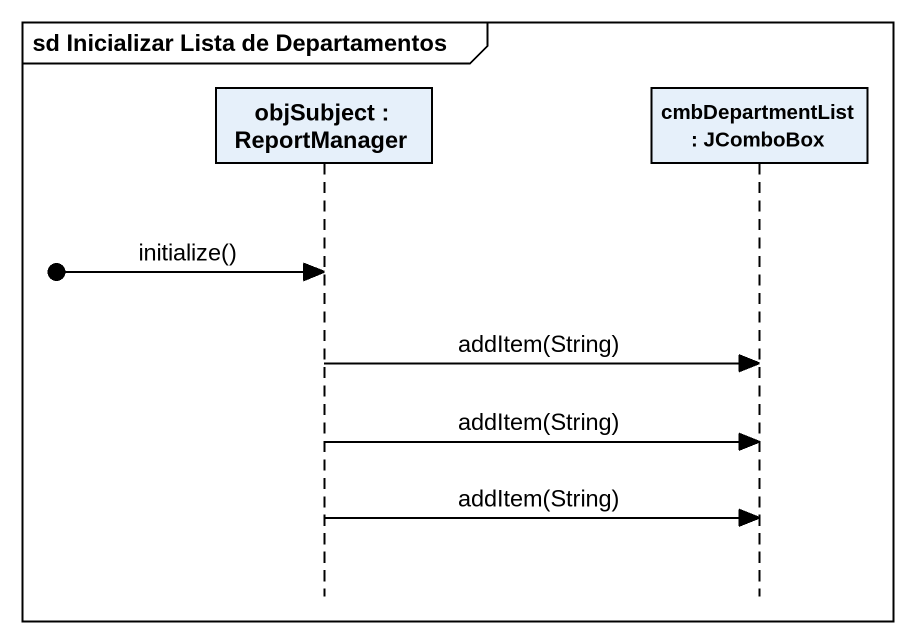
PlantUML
@startuml
mainframe sd Inicializar Lista de Departamentos
hide footbox
participant "objSubject : ReportManager" as objSubject
participant "cmbDepartmentList : JComboBox" as cmbDepartmentList

[o-> objSubject : initialize()
objSubject -> cmbDepartmentList : addItem(String)
objSubject -> cmbDepartmentList : addItem(String)
objSubject -> cmbDepartmentList : addItem(String)
@enduml
